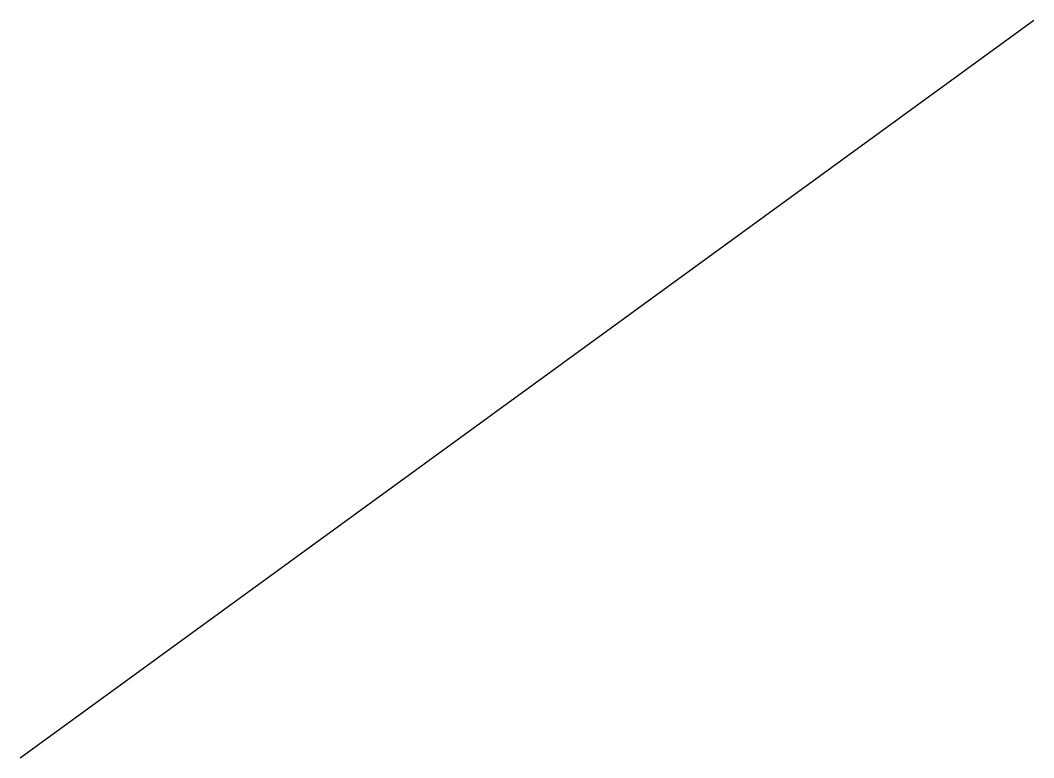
# Model space of a CAD drawing. Header units: millimetres. Extents: x 0 to 42.8, y 0 to 31.2.
import ezdxf

# ---------------------------------------------------------------- set-up
doc = ezdxf.new("R2010")
doc.units = ezdxf.units.MM

msp = doc.modelspace()

# ---------------------------------------------------------------- linework, layer by layer
at = {"color": 7, "linetype": 'Continuous'}
msp.add_line((0, 0), (42.829, 31.18), dxfattribs=at)

doc.saveas('drawing.dxf')
